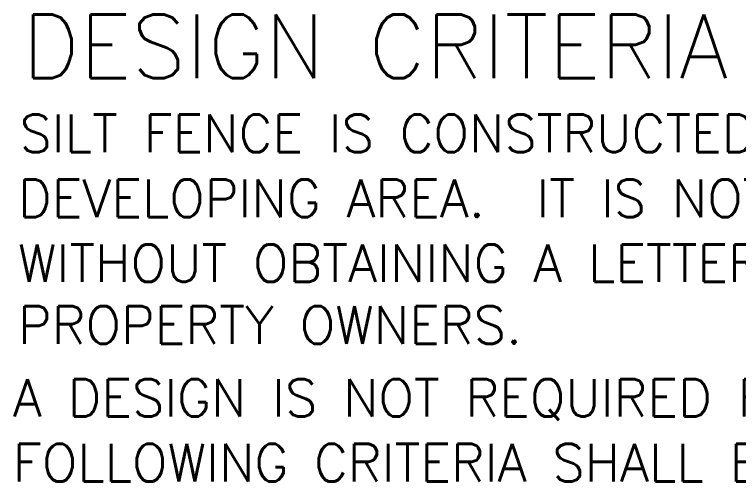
# Model space of a CAD drawing. Header units: inches. Extents: x 0 to 5400, y 0 to 3454.
# Drawn here: x 1144.7 to 1371.9, y 613.2 to 759.5 of the extents above; entities that cross this region are included whole.
import ezdxf

# ---------------------------------------------------------------- set-up
doc = ezdxf.new("R2010")
doc.units = ezdxf.units.IN
doc.header["$MEASUREMENT"] = 0
doc.layers.add('SHEET', color=4, linetype='Continuous')
doc.styles.add('SIMPLEX', font='simplex')

msp = doc.modelspace()

# ---------------------------------------------------------------- texts
at = {"layer": 'SHEET', "color": 3, "linetype": 'Continuous', "style": 'SIMPLEX'}
msp.add_text('DESIGN CRITERIA', height=19.9538, dxfattribs=at).set_placement((1147.14, 739.59))
at = {"layer": 'SHEET', "color": 2, "linetype": 'Continuous', "style": 'SIMPLEX'}
for s, p in [('SILT FENCE IS CONSTRUCTED NEAR THE PERIMETER OF A DISTURBED SITE WITHIN THE', (1146.28, 716.37)), ('DEVELOPING AREA.  IT IS NOT TO BE CONSTRUCTED OUTSIDE THE PROPERTY LINES', (1145.75, 696.04)), ('WITHOUT OBTAINING A LETTER OF PERMISSION FROM THE AFFECTED ADJACENT', (1145.75, 675.71)), ('PROPERTY OWNERS.', (1145.75, 656.33)), ('A DESIGN IS NOT REQUIRED FOR THE INSTALLATION OF THE SILT FENCE.  HOWEVER, THE', (1144.17, 633.49)), ('FOLLOWING CRITERIA SHALL BE OBSERVED :', (1144.17, 613.16))]:
    msp.add_text(s, height=11.7909, dxfattribs=at).set_placement(p)

doc.saveas('drawing.dxf')
